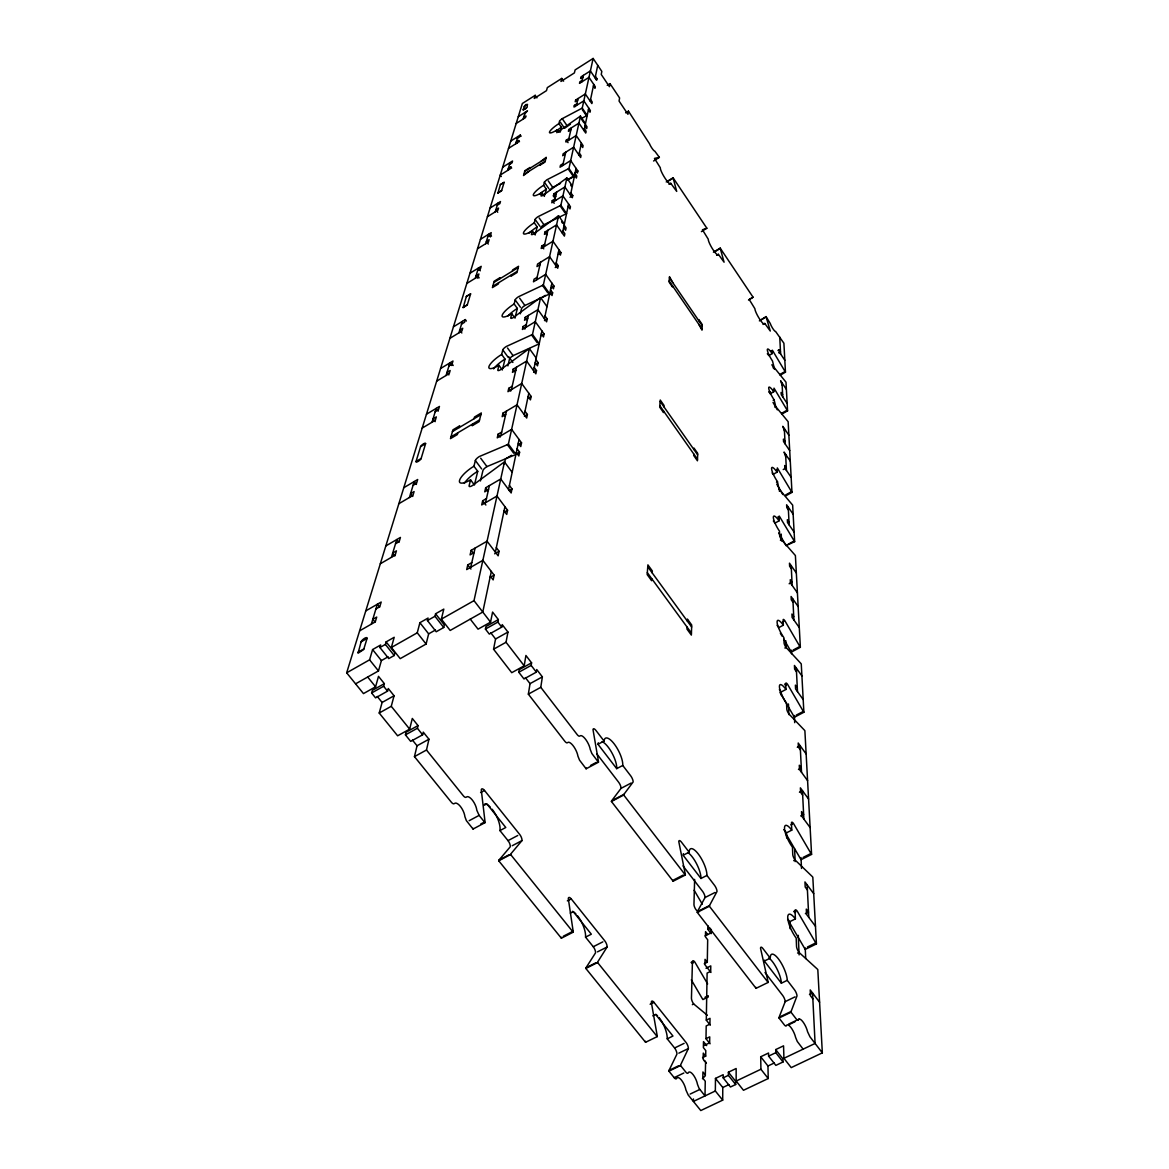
<?xml version="1.0" encoding="UTF-8"?>
<svg xmlns="http://www.w3.org/2000/svg" width="1169" height="1169" viewBox="0 0 1169 1169"><rect width="100%" height="100%" fill="white"/><g stroke="black" fill="none" stroke-linecap="round" stroke-linejoin="round"><path stroke-width="1.5" d="M659.111 1017.6A16.351 5.903 65.5 0 1 667.236 1038.832L674.601 1047.994A4.676 1.68 65.7 0 1 676.939 1054.087L669.048 1070.38A4.778 1.739 66 0 0 668.916 1071.155L674.177 1077.657A4.749 1.71 66 0 0 676.588 1078.461A9.513 3.419 66.1 0 1 681.395 1080.039A9.513 3.419 66.1 0 1 685.94 1090.005L688.205 1095.002L700.786 1110.55L722.69 1100.146L715.34 1090.984L715.472 1078.402L723.187 1074.706L723.173 1077.833L730.464 1086.995L735.681 1084.511L728.389 1075.348L728.404 1072.221L736.149 1068.51L736.163 1081.062L743.484 1090.282L768.223 1078.534L767.96 1065.996L760.712 1056.761L768.53 1053.021L768.603 1056.133L775.851 1065.383L783.04 1061.963L782.938 1058.851L775.705 1049.587L783.551 1045.831L783.931 1058.296L791.208 1067.618L822.333 1052.845L817.818 969.686A4.559 1.33 64.5 0 0 817.175 968.94L798.982 952.37A4.574 1.344 64.3 0 1 796.542 946.481L796.191 938.093A15.796 4.632 64.1 0 1 787.731 917.811A15.796 4.632 64.1 0 1 795.402 918.892L795.066 910.812A4.457 1.286 64 0 1 797.229 911.148L815.772 942.93A4.471 1.286 64.2 0 0 816.43 943.909L805.28 949.374A4.457 1.301 64.2 0 1 804.637 948.395L789.645 922.721M722.69 1100.146L722.778 1087.521L715.472 1078.402M666.242 181.969L673.081 177.79L676.705 191.395L670.743 183.285A9.673 1.841 59 0 1 665.249 178.536A9.673 1.841 59 0 1 660.295 167.722L654.465 158.414L659.374 157.333L654.786 151.122A5.494 1.037 58.8 0 1 652.302 148.682A5.494 1.037 58.8 0 1 649.54 143.802L628.425 111.128L625.663 112.838M711.322 929.34L711.278 932.789L705.053 935.887M702.54 1057.653L705.681 1056.133L705.784 1050.61L703.387 1047.614L703.49 1041.623L706.675 1045.612M710.051 1043.785L705.988 1038.686L706.208 1025.944L709.919 1024.146L710.007 1018.331L706.295 1020.142L710.314 1025.213M706.295 1020.142L707.113 973.09L710.694 971.307L710.781 965.886L706.018 968.239M704.249 963.767L707.289 962.262L707.683 939.744L705.448 936.866L705.55 931.664L707.771 934.528M711.176 933.651L707.859 929.37L707.917 925.79M693.465 1098.962L693.407 1101.432L715.34 1090.984M707.625 983.918L694.81 962.014A4.384 1.476 64.7 0 0 692.428 961.795L691.449 998.136A4.501 1.549 65.1 0 0 693.743 1003.996L707.333 1015.262M694.634 879.395L693.962 904.441A4.208 1.388 64.1 0 0 696.125 909.847L698.682 912.098M713.397 252.183L720.192 248.135L753.07 297.218L749.227 299.483L754.882 308.704A9.367 1.753 59.8 0 0 759.938 319.561A9.367 1.753 59.8 0 0 764.774 323.448L770.283 331.046L766.046 316.594L759.368 320.905M687.065 627.081L686.992 629.112L691.361 635.088L691.712 625.006L687.387 619.059L687.299 621.06M693.758 453.981L693.699 455.472L697.44 460.791L697.703 453.367L693.991 448.092L693.933 449.554M698.784 324.251L701.999 330.155L702.189 324.485L698.96 319.736L698.916 320.861M523.157 109.842C530.799 107.928 526.24 98.766 523.157 109.842L526.591 107.665M651.776 578.743L651.644 580.701L647.173 574.578L647.904 564.875L652.331 570.954L652.2 572.898M663.627 411.123L663.524 412.555L659.711 407.148L660.251 400.032L664.036 405.424L663.934 406.841M672.482 285.82L672.409 286.916L669.092 282.065L669.501 276.629L672.716 282.547M504.146 182.335L500.42 184.556L497.906 193.119L501.603 190.693L504.146 182.335L500.347 184.702M774.419 522.368A11.31 2.572 60.9 0 1 774.945 523.113L779.065 520.833L779.328 516.157L794.642 541.685L786.094 545.631M673.081 177.79L706.85 228.218L702.452 229.782L708.239 239.177A9.513 1.797 59.4 0 0 713.236 250.005A9.513 1.797 59.4 0 0 718.394 254.316L724.079 262.192L720.192 248.135M768.72 355.61L772.198 353.593L772.461 350.335L785.466 372.166L780.249 375.161M470.61 293.916L466.373 296.371L463.172 307.71L467.279 304.904L470.61 293.916L466.285 296.575M525.349 677.567L530.039 683.646L528.344 694.152L564.671 741.088A4.997 1.753 62.2 0 0 567.038 742.87L568.47 742.227A9.995 3.507 62.4 0 1 573.979 746.889A9.995 3.507 62.4 0 1 577.924 756.124L579.532 760.142L586.122 768.793L598.455 762.217L591.879 753.537L590.272 749.519A10.01 3.449 62.3 0 0 586.297 740.284A10.01 3.449 62.3 0 0 580.818 735.593L579.386 736.207A4.997 1.724 62.2 0 1 577.048 734.424L540.779 687.328L542.372 676.866L536.746 669.559L536.337 672.146L523.975 678.955L518.788 672.248L519.226 669.647L531.574 662.823L525.918 655.473L524.194 665.804L511.73 672.686L493.566 649.219L495.554 638.99L490.775 632.794M628.425 111.128L627.943 114.284L619.073 101.06L619.599 97.962L609.999 83.627L607.237 85.366M536.337 672.146L531.164 665.409L531.574 662.823M524.194 665.804L506.045 642.263L507.945 632.064L502.217 624.611L501.735 627.125L489.314 634.095L485.427 629.068L485.953 626.54L498.345 619.57L492.587 612.074L490.556 622.142L478.048 629.17L470.259 619.117M609.999 83.627L609.429 86.681L601.231 74.436L601.83 71.426L593.136 58.45L575.104 69.921L574.388 72.916L560.959 81.45L561.748 78.425L563.604 81.158M501.735 627.125L497.862 622.083L498.345 619.57M471.794 562.61L467.775 564.905L466.694 569.581L482.855 560.346L494.136 575.148L493.157 579.882L490.322 576.171M496.328 547.633L499.075 551.271L498.14 555.816L487.064 541.203L471.165 550.336L470.099 554.895L474.088 552.616M486.465 498.549L482.665 500.756L481.701 504.92L496.986 496.051L507.58 510.21L506.718 514.418L504.058 510.882M509.406 485.442L511.993 488.92L511.16 492.967L500.727 478.983L485.676 487.765L484.74 491.828L488.51 489.636M517.107 448.794L519.606 452.169L518.831 455.954L516.318 452.564M501.691 432.062L498.111 434.167L497.263 437.834L511.627 429.374L521.549 442.832L520.775 446.543L518.291 443.183M525.013 411.225L527.409 414.498L526.693 418.02L517.034 404.81L502.991 413.125L502.173 416.646L505.695 414.557M512.168 386.296L508.749 388.327L507.974 391.673L521.71 383.49L531.15 396.466L530.448 399.856L528.081 396.612M534.218 367.446L536.513 370.617L535.84 373.817L526.634 361.089L513.206 369.126L512.46 372.341L515.821 370.325M535.884 359.541L538.149 362.682L537.492 365.839L535.212 362.682M526.298 324.587L523.084 326.516L522.411 329.453L535.3 321.68L544.096 333.983L543.483 336.95L541.276 333.866M545.046 315.937L547.209 318.962L546.61 321.826L537.93 309.668L525.217 317.354L524.545 320.233L527.73 318.304M550.526 289.854L552.63 292.805L552.06 295.523L549.971 292.557M537.112 277.331L534.072 279.186L533.459 281.817L545.689 274.364L554.004 286.127L553.463 288.787L551.373 285.85M556.21 262.835L558.241 265.714L557.715 268.242L549.576 256.683L537.594 264.019L536.995 266.561L540.005 264.72M544.696 244.233L541.758 246.031L541.203 248.471L552.966 241.238L560.945 252.621L560.433 255.09L558.446 252.241M570.925 192.9L572.766 195.574L572.328 197.707L564.89 186.967L553.887 193.791L553.39 195.939L554.325 197.283M563.166 163.572L560.506 165.224L560.053 167.211L570.691 160.562L577.866 170.995L577.442 172.997L575.659 170.382M595.416 76.38L596.979 78.703L596.658 80.252L590.389 70.914L581.008 76.876L580.642 78.425L582.995 76.935M491.316 571.451L482.782 612.045L450.182 630.456L441.356 619.146L443.811 609.107L435.584 613.769L434.97 616.282L427.43 620.549L436.212 631.757L443.738 627.505L444.337 624.991L435.584 613.769M495.378 552.163L504.935 506.674M508.559 489.49L519.065 439.471M524.282 414.717L528.797 393.237M533.546 370.646L541.905 330.915M544.447 318.786L551.929 283.19M555.684 265.363L558.957 249.786M562.421 233.289L568.587 204.02M570.472 195.018L576.069 168.394M578.903 154.951L581.388 143.129M584.032 130.577L588.752 108.118M590.213 101.162L593.735 84.402M595.094 77.914L597.739 65.332M441.356 619.146L474 600.647L504.482 461.945L512.168 472.305M480.444 480.97L482.914 470.61A4.413 1.344 -36.6 0 1 486.962 466.592L514.915 454.887A4.457 1.374 -36.4 0 0 515.938 454.361L508.383 444.132L529.382 348.596L536.191 358.05A4.048 1.14 -35.8 0 0 535.709 358.357M507.887 365.897L509.494 359.117A3.945 1.081 -35.9 0 1 513.089 355.654L538.281 344.256A3.96 1.081 -35.7 0 0 539.201 343.759L532.494 334.436L540.589 297.598L547.004 306.614A3.828 1.008 -35.5 0 0 546.551 306.906M520.293 313.818L521.506 308.733A3.726 0.964 -35.6 0 1 524.896 305.504L548.816 294.325A3.755 0.979 -35.4 0 0 549.693 293.843L543.366 284.929L558.577 215.739L564.364 224.053M540.852 227.575A3.39 0.789 -35.2 0 1 543.921 224.726L565.781 213.985A3.405 0.804 -35 0 0 566.585 213.532L560.872 205.306L566.877 177.966L572.386 185.944A3.317 0.76 -35 0 0 571.597 186.47L570.677 185.14M544.403 196.377L541.817 192.52A11.427 2.528 -35.1 0 1 533.312 194.741A11.427 2.528 -35.1 0 1 543.614 185.257L544.462 181.969L546.8 179.836L568.952 168.497L580.467 116.082L585.333 123.622M559.06 132.229L557.379 129.759A10.521 2.133 -34.9 0 1 549.474 132.155A10.521 2.133 -34.9 0 1 558.899 123.622L559.615 120.845L561.763 118.917L582.235 108.089L593.136 58.45M504.263 464.151L505.417 458.949L511.642 455.296M470.727 567.272L475.125 548.056M485.515 502.714L489.431 485.573M500.843 435.73L506.498 411.05M511.408 389.628L516.552 367.11M525.626 327.51L528.388 315.44M536.513 279.961L540.575 262.192M544.14 246.659L547.896 230.235M554.574 201.053L556.634 192.096M562.713 165.545L565.781 152.145M568.47 140.382L571.334 127.859M576.463 105.488L578.041 98.561M581.87 81.845L583.346 75.386M562.917 230.951L564.861 233.742L564.379 236.094L556.561 224.901L545.017 232.003L544.462 234.355L547.355 232.573M556.02 200.235L555.07 198.891L552.294 200.6L551.797 202.778L562.932 195.881L570.457 206.723L570.004 208.93L568.119 206.212M568.894 138.526L566.322 140.134L565.898 141.99L576.2 135.531L583.112 145.657L582.717 147.528L580.993 145M576.843 103.807L574.403 105.356L574.008 107.022L583.828 100.841L590.389 110.529L590.038 112.224L588.387 109.798M590.55 99.526L592.172 101.908L591.835 103.559L585.333 93.958L575.616 100.096L575.236 101.747L577.661 100.213M705.36 1075.012L702.934 1071.973L702.817 1078.183L705.258 1081.223L704.995 1095.908L699.091 1088.427L697.528 1084.467A9.527 3.375 66 0 0 692.969 1074.486A9.527 3.375 66 0 0 688.19 1072.879A4.764 1.695 65.9 0 1 685.794 1072.061L680.548 1065.543A4.793 1.71 65.9 0 1 680.679 1064.769L688.38 1048.535A4.676 1.651 65.6 0 0 686.028 1042.441L653.968 1002.359A4.705 1.695 65.2 0 0 651.323 1002.228L657.168 1035.573A4.778 1.739 65.6 0 1 657.241 1036.596L645.566 1042.295L585.844 968.458L597.607 962.54A4.837 1.812 64.8 0 1 597.783 961.809L607.12 946.992A4.734 1.753 64.6 0 0 604.797 940.884L571.217 898.888A4.749 1.797 64.1 0 0 568.295 898.493L573.146 931.211A4.837 1.841 64.4 0 1 573.175 932.19L561.368 938.21L498.725 860.779L510.619 854.524A4.895 1.929 63.5 0 1 510.868 853.852L521.973 840.599A4.793 1.856 63.3 0 0 519.708 834.476L484.492 790.449A4.822 1.9 62.7 0 0 481.263 789.747L485.018 821.734A4.91 1.958 63 0 1 484.989 822.684L473.05 829.04L466.373 820.638L464.897 816.634A9.82 3.989 62.8 0 0 461.171 807.472A9.82 3.989 62.8 0 0 455.413 803.074L453.777 803.819A4.91 2.002 62.7 0 1 451.292 802.153L414.454 756.621L426.48 750.016L428.965 739.217L423.266 732.13L422.637 734.804L410.684 741.38L405.424 734.877L406.096 732.203L418.034 725.598L412.306 718.453L409.661 729.135L397.621 735.798L379.209 713.032L382.102 702.452L394.07 695.76L388.269 688.526L387.553 691.127L375.556 697.864L371.61 692.983L372.356 690.382L384.353 683.646L378.508 676.369L375.57 686.802L363.471 693.597L346.667 672.818L522.353 103.5L535.183 95.332L536.922 97.875M414.454 756.621L417.041 745.778L428.965 739.217M405.424 734.877L417.391 728.258L418.034 725.598M473.942 466.241L477.741 471.312L474.424 484.974L470.566 479.845A15.665 4.734 -36.7 0 1 459.519 480.503A15.665 4.734 -36.7 0 1 473.942 466.241L475.359 460.513A4.428 1.33 -36.6 0 1 479.422 456.494L507.361 444.673A4.457 1.344 -36.3 0 0 508.383 444.132M502.67 368.776L505.023 359.102L501.662 354.455L502.787 349.882A3.945 1.052 -35.9 0 1 506.396 346.433L531.574 334.933A3.975 1.067 -35.7 0 0 532.494 334.436M514.974 318.173L517.356 308.426L514.17 303.998L515.178 299.907A3.741 0.95 -35.6 0 1 518.583 296.692L542.504 285.411A3.755 0.964 -35.4 0 0 543.366 284.929M535.548 233.595L537.17 226.903L534.306 222.811L535.139 219.436A3.39 0.789 -35.2 0 1 538.208 216.586L560.068 205.759A3.419 0.789 -35.1 0 0 560.872 205.306M544.973 194.858L546.347 189.188L543.614 185.257M560.229 132.082L561.398 127.289L558.899 123.622M470.566 479.845L469.09 485.793A4.53 1.388 -36.8 0 0 472.291 485.632L503.401 462.646A4.544 1.403 -36.5 0 1 504.482 461.945M501.662 354.455A13.955 3.785 -36 0 0 488.89 366.745A13.955 3.785 -36 0 0 498.958 365.312L497.789 370.032A4.033 1.111 -36 0 0 500.712 369.638L528.417 349.239A4.062 1.111 -35.8 0 1 529.382 348.596M514.17 303.998A13.195 3.39 -35.7 0 0 502.144 315.411A13.195 3.39 -35.7 0 0 511.759 313.701L510.721 317.924A3.814 0.994 -35.7 0 0 513.498 317.442L539.669 298.197A3.828 0.994 -35.5 0 1 540.589 297.598M534.306 222.811A11.982 2.791 -35.3 0 0 523.449 232.894A11.982 2.791 -35.3 0 0 532.319 230.804L531.457 234.282A3.463 0.818 -35.3 0 0 534.014 233.698L557.745 216.294A3.478 0.818 -35.1 0 1 558.577 215.739M541.817 192.52L541.028 195.676A3.288 0.731 -35.1 0 0 543.483 195.048L566.088 178.492A3.317 0.745 -35 0 1 566.877 177.966M557.379 129.759L556.809 132.652L580.467 116.082M386.106 641.898L394.903 652.96L394.201 655.517L388.751 658.585L379.925 647.524L385.375 644.426L386.106 641.898L394.201 637.295L391.352 647.494L400.222 658.644L426.101 644.031L428.658 633.861L435.467 630.003M427.43 620.549L428.073 618.05L419.905 622.697L417.26 632.809L391.352 647.494M472.671 423.982L472.218 425.735L479.115 421.644L481.321 412.964L474.482 417.041L474.029 418.765M511.379 274.934L511.043 276.205L516.961 272.582L518.554 266.284L512.694 269.878L512.358 271.135M540.093 164.347L539.844 165.311L545.002 162.082L546.215 157.304L540.838 161.468M379.209 713.032L391.264 706.295L394.07 695.76M457.81 432.808L457.327 434.576L450.474 438.638L452.914 429.856L459.709 425.808L459.227 427.547M498.637 282.737L498.286 284.009L492.412 287.603L494.18 281.218L500.011 277.652L499.674 278.909M528.943 171.332L523.537 175.525L524.881 170.674L529.995 167.474L529.732 168.424M371.61 692.983L383.622 686.247L384.353 683.646M355.581 683.836L378.478 670.918L381.401 660.587L388.123 656.788M379.925 647.524L380.656 644.981L372.59 649.569L369.579 659.827L346.667 672.818M535.183 95.332L534.277 98.43L546.478 90.656L547.34 87.602L561.748 78.425M448.969 365.882L452.096 363.997L452.973 361.016L440.567 368.527M466.373 321.022L465.32 319.59L464.517 322.308L461.521 324.134M466.826 283.453L478.165 276.468L478.895 274.014L476.061 275.767L477.843 278.237M487.853 236.562L490.556 234.881L491.214 232.66L480.43 239.338M511.657 168.131L510.809 166.904L510.239 168.789L500.274 175.043L501.311 176.519M519.489 141.727L518.656 140.543L518.13 142.282L508.515 148.361M521.111 136.247L520.293 135.063L519.781 136.773L517.385 138.293M367.051 638.449L363.676 649.526L358.065 653.208L361.119 641.825A3.741 1.227 -38.5 0 1 364.64 638.274A3.741 1.227 -38.5 0 1 367.051 638.449L361.119 641.825M371.347 624.129L377.324 604.256L379.574 607.091M391.44 557.306L396.773 539.567L398.877 542.284M409.413 497.512L414.206 481.57L416.427 484.463M421.132 458.496L425.589 443.679A3.112 0.877 -36.8 0 0 423.47 443.855A3.112 0.877 -36.8 0 0 420.562 446.675L416.032 461.521A3.156 0.891 -36.9 0 0 418.181 461.375A3.156 0.891 -36.9 0 0 421.132 458.496L416.032 461.521M432.048 422.214L436.198 408.405L438.243 411.137M446.09 375.468L449.875 362.901L451.818 365.532M458.891 332.873L462.354 321.402M475.33 278.222L478.384 268.066L480.342 270.784M485.705 243.693L488.525 234.326L490.396 236.956M495.276 211.823L497.877 203.172M507.755 170.353L510.093 162.579M515.734 143.802L517.911 136.568M523.157 119.077L525.188 112.312M822.333 1052.845L809.971 1036.815L807.589 1031.774A9.673 2.952 65.1 0 0 802.825 1021.691A9.673 2.952 65.1 0 0 798.412 1019.85A4.837 1.476 65 0 1 796.191 1018.93L791.033 1012.222A4.866 1.49 65 0 1 791.106 1011.463L797.01 995.9A4.749 1.447 64.7 0 0 794.482 989.778L787.263 980.323A16.629 5.085 64.5 0 0 778.466 958.945A16.629 5.085 64.5 0 0 770.269 958.142L764.351 961.05L781.36 983.202L787.263 980.323M795.037 996.865L785.203 1001.628L779.095 1017.264A4.851 1.52 65.1 0 0 779.022 1018.009L784.194 1024.702A4.822 1.505 65.1 0 0 786.445 1025.622A9.659 2.996 65.2 0 1 790.887 1027.434A9.659 2.996 65.2 0 1 795.636 1037.502L797.287 1041.477L803.132 1049.148M549.81 190.021L552.718 187.332L560.535 183.401M715.019 892.488L705.068 897.514L697.367 911.659A4.91 1.607 64.1 0 0 697.25 912.361L756.051 988.331L768.091 982.442L709.393 906.238A4.91 1.593 64.1 0 1 709.525 905.537L717.021 891.479A4.808 1.534 63.8 0 0 714.522 885.328L706.953 875.435A16.819 5.392 63.6 0 0 698.288 853.998A16.819 5.392 63.6 0 0 689.14 852.172L683.149 855.255L700.976 878.474L706.953 875.435M585.844 968.458A4.822 1.841 64.9 0 1 586.034 967.727L595.547 952.837A4.72 1.783 64.6 0 0 593.253 946.729L585.537 937.129A16.527 6.269 64.4 0 0 577.559 915.838M689.14 852.172L681.454 842.133A4.837 1.564 63.4 0 0 678.78 841.578L685.253 874.032A4.91 1.607 63.7 0 1 685.341 875.011L673.139 881.221L611.431 801.496L623.72 795.022A4.983 1.68 62.9 0 1 623.895 794.365L633.13 781.988A4.881 1.622 62.7 0 0 630.69 775.821L622.741 765.447A17.082 5.713 62.5 0 0 614.236 743.952A17.082 5.713 62.5 0 0 604.066 741.044L595.985 730.508A4.91 1.651 62.2 0 0 593.004 729.617L598.426 761.282A4.997 1.71 62.5 0 1 598.455 762.217M631.114 783.055L621.046 788.359L611.606 800.838A4.968 1.71 63 0 0 611.431 801.496M498.725 860.779A4.895 1.958 63.6 0 1 498.973 860.106L510.268 846.78A4.793 1.885 63.3 0 0 508.018 840.643L499.952 830.589A16.775 6.634 63 0 0 492.149 809.24M524.165 106.54L527.584 104.377M518.276 116.695L527.497 110.85L524.706 113.919M523.654 117.441L525.977 115.965L525.495 117.601L516.187 123.49M582.235 80.281L579.868 81.786L579.503 83.35L588.986 77.344L595.313 86.74L594.992 88.318L593.399 85.965M595.81 79.448L596.979 78.703M510.765 141.084L520.293 135.063M518.656 140.543L516.26 142.063L517.078 143.246M502.685 167.225L512.563 161.015L512.007 162.871L509.523 164.42M508.31 168.468L510.809 166.904M570.925 129.657L568.397 131.249L568.806 129.452L578.933 123.096L585.713 133.061L586.093 131.264L584.398 128.78M524.589 171.638L545.952 158.268M523.785 174.561L545.236 161.132M497.848 192.929L501.676 190.532M565.343 154.074L562.713 155.711L563.166 153.782L573.628 147.236L580.657 157.508L581.051 155.579L579.298 153.022M490.103 208.024L500.478 201.55L499.864 203.611L497.263 205.233M487.415 216.733L497.906 210.186L498.535 208.097L495.919 209.733L497.731 212.29M575.206 172.647L577.866 170.995M567.886 179.588L573.248 176.256M553.39 195.939L556.137 194.229M477.536 248.749L488.437 241.998L489.11 239.733L486.392 241.428L488.277 244.073M570.019 197.269L572.766 195.574M469.982 273.239L481.19 266.342L480.459 268.753L477.653 270.477M653.573 161.001L659.374 157.333M493.815 282.503L518.218 267.555M492.748 286.332L517.253 271.325M667.411 181.619L673.11 178.126M462.982 307.389L467.366 304.714M669.004 184.351L670.743 183.285M558.008 254.418L560.945 252.621M453.44 326.823L465.32 319.59M555.246 267.526L558.241 265.714M449.875 338.367L461.901 331.046L462.734 328.27L459.738 330.096L461.843 332.99M550.95 287.983L554.004 286.127M540.692 298.168L545.324 295.362M549.547 294.676L552.63 292.805M436.68 381.152L449.247 373.569L450.153 370.529L447.011 372.414L448.867 374.913M544.491 320.598L547.209 318.962M701.4 231.637L706.85 228.218M541.335 335.635L544.096 333.983M426.466 414.221L439.442 406.447L438.463 409.734L435.204 411.678M702.452 1078.709L705.302 1075.787L705.579 1062.212A3.405 1.885 -41.5 0 0 704.322 1060.926M714.58 251.861L720.25 248.486M422.184 428.102L435.336 420.256L436.329 416.909L433.056 418.867L435.16 421.658M716.685 255.339L718.394 254.316M535.3 364.377L538.149 362.682M533.634 372.312L536.513 370.617M420.562 446.675L425.589 443.679M452.403 431.609L480.854 414.703M450.942 436.885L479.538 419.919M528.213 398.205L531.15 396.466M524.413 416.266L527.409 414.498M403.802 487.707L417.684 479.509L416.559 483.294L413.066 485.354M398.848 503.722L412.935 495.437L414.089 491.579L410.582 493.639L412.745 496.46M748.511 300.053L753.07 297.218M518.466 444.644L521.549 442.832M516.508 453.981L519.606 452.169M760.493 320.248L766.119 316.96M763.065 324.441L764.774 323.448M385.828 545.938L400.426 537.433L399.184 541.642L395.502 543.775M380.32 563.765L395.151 555.158L396.437 550.847L392.726 552.995L394.961 555.859M509.187 490.542L511.993 488.92M771.204 350.948L772.066 350.452M771.715 352.527L772.577 352.03M777.955 350.495L779.095 349.838L780.497 351.927L778.788 352.921M504.716 511.861L507.58 510.21M773.25 367.972L774.126 367.461L786.006 382.19L787.555 410.845L781.681 414.191M365.78 610.89L381.182 602.035L379.779 606.74L375.907 608.961M779.84 374.504L785.057 371.523M769.655 392.477L770.546 391.966M773.25 390.417L774.156 389.891M787.555 410.845L774.024 388.166L773.761 391.732L770.137 393.807A9.966 2.002 60.2 0 0 769.67 393.135M359.628 630.836L375.278 621.893L376.71 617.071L372.809 619.307L374.942 621.996M494.633 553.814L499.075 551.271M773.177 400.295L774.097 399.769A9.966 1.987 60.2 0 1 768.676 388.02A9.966 1.987 60.2 0 1 773.761 391.732M774.872 407.177L775.792 406.651L788.14 421.702L791.968 492.397L785.612 495.934M357.933 652.287L363.91 648.883M490.089 577.442L494.136 575.148M781.71 413.256L787.132 410.173M485.427 629.068L497.862 622.083M776.494 470.274L777.473 469.733M791.968 492.397L777.327 467.921L777.064 472.174L773.133 474.366A10.799 2.353 60.6 0 0 772.11 472.963M783.215 469.558L786.299 467.834L784.72 465.525L784.852 468.141L791.165 477.332M495.554 638.99L507.945 632.064M776.464 482.154L777.458 481.599A10.799 2.323 60.6 0 1 771.569 468.652A10.799 2.323 60.6 0 1 777.064 472.174M493.566 649.219L506.045 642.263M785.641 494.94L791.515 491.667M777.853 517.034L778.875 516.464M778.452 518.568L779.475 517.999M518.788 672.248L531.164 665.409M780.395 540.195L781.447 539.61L794.92 554.983A3.244 0.731 61.1 0 1 795.402 555.611L800.356 647.29L791.398 652.068A3.522 0.862 61.7 0 1 790.872 651.265L783.858 639.195M530.039 683.646L542.372 676.866M581.665 118.361L587.203 115.424L582.235 108.089M788.023 544.316L794.16 540.94M528.344 694.152L540.779 687.328M789.163 583.755L792.012 582.206L790.273 579.722L790.434 582.922L797.419 592.888M782.66 621.996L783.771 621.397M800.356 647.29A3.522 0.848 61.7 0 1 799.844 646.486L784.896 620.797A3.522 0.848 61.5 0 0 783.128 619.935L783.347 625.181L778.846 627.592A12.435 3.069 61.6 0 0 777.078 625.327M480.591 792.553L484.492 790.449M483.893 805.397L486.815 803.819L505.782 827.491L499.952 830.589M622.741 765.447L616.706 768.647L598.002 744.288L604.066 741.044M784.881 648.006L786.021 647.392L800.736 663.305A3.565 0.877 61.9 0 1 801.262 663.963L803.877 712.257L794.438 717.211A3.712 0.95 62.2 0 1 793.897 716.363L779.928 692.384M469.149 820.711L479.115 815.392L484.989 822.684M793.123 650.066L799.844 646.486M480.751 823.999L483.586 822.494M590.491 765.505L596.365 762.378M784.56 684.245L785.743 683.631A3.712 0.95 62 0 1 787.599 684.391L803.322 711.41A3.726 0.935 62.2 0 0 803.877 712.257M785.232 685.633L786.416 685.019M781.374 695.38L781.243 691.946L785.977 689.432L785.743 683.631M508.018 840.643L517.75 835.499M512.212 845.742L521.973 840.599M498.973 860.106L508.88 854.89M613.652 799.757L623.895 794.365M796.25 715.121L803.322 711.41M570.399 124.235L564.525 128.312L560.375 122.248M797.302 747.269L800.195 745.764L801.525 772.344M798.471 769.48L801.306 768.018L799.289 765.242L799.508 769.553L807.589 780.658M567.345 900.89L571.217 898.888M799.45 792.187L802.445 790.653L803.863 819.074M570.326 913.106L573.234 911.63L591.324 934.206L585.537 937.129M563.312 936.223L573.146 931.211M683.222 875.07L673.066 880.257A4.91 1.637 63.8 0 1 673.139 881.221M800.707 815.947L803.629 814.442L801.539 811.607L801.773 816.225L810.132 827.594M790.887 824.861L792.202 824.189M786.679 837.939L786.489 832.839L791.764 830.151L791.471 822.991A4.165 1.154 63.2 0 1 793.503 823.517L810.965 853.472A4.165 1.14 63.4 0 0 811.578 854.393L801.101 859.668A4.165 1.169 63.4 0 1 800.487 858.747L785.802 833.57M593.253 946.729L602.868 941.849M597.476 951.873L607.12 946.992M793.707 860.662L795.052 859.975L812.207 876.487A4.238 1.184 63.6 0 1 812.82 877.218L816.43 943.909M803.103 857.432L810.965 853.472M586.034 967.727L595.825 962.803M699.398 910.636L709.525 905.537M697.25 912.361L709.393 906.238M567.637 179.836L574.388 176.387L568.952 168.497M707.859 929.37L710.182 928.201M691.069 962.467L692.428 961.795M793.678 911.499L795.066 910.812M692.106 963.358L693.451 962.686M794.452 912.536L795.841 911.835M805.383 913.647L808.51 912.083L806.289 909.117L806.552 914.406L815.48 926.301M790.054 928.654L789.791 921.669L795.402 918.892M650.139 1004.244L653.968 1002.359M652.813 1015.905L655.677 1014.487L672.949 1036.041L667.236 1038.832M704.995 997.303L708.253 995.71M807.414 947.036L815.772 942.93M692.355 1004.668L693.743 1003.996M708.356 996.923L702.949 999.568A4.384 1.49 65 0 1 702.291 998.618L691.317 979.87M797.55 953.071L798.982 952.37M674.601 1047.994L684.113 1043.362M705.988 1038.686L709.729 1036.859L709.641 1042.806L703.636 1045.714M678.838 1053.167L688.38 1048.535M809.474 994.498L812.557 993.007L815.085 1043.449L783.931 1058.296M669.048 1070.38L678.736 1065.704M781.097 1016.299L791.106 1011.463M668.916 1071.155L680.548 1065.543M779.022 1018.009L791.033 1012.222M674.177 1077.657L683.85 1072.996M788.564 1024.146L799.041 1019.12M789.119 1024.555L795.11 1021.662M723.173 1077.833L728.389 1075.348M768.603 1056.133L775.792 1052.684L775.705 1049.587M690.134 1094.082L699.807 1089.464M722.778 1087.521L728.93 1084.584M736.163 1081.062L760.917 1069.255L760.712 1056.761M767.96 1065.996L774.214 1063.016M377.251 696.446L382.102 702.452M412.482 740.123L417.041 745.778M367.68 677.012L375.57 686.802M391.264 706.295L409.661 729.135M426.48 750.016L463.26 795.694A4.924 1.973 62.6 0 0 465.73 797.375L467.352 796.644A9.834 3.945 62.8 0 1 473.08 801.086A9.834 3.945 62.8 0 1 476.82 810.249L479.115 815.392M510.619 854.524L573.175 932.19M597.607 962.54L657.241 1036.596M369.579 659.827L378.478 670.918M383.622 686.247L387.553 691.127M417.391 728.258L422.637 734.804M706.383 1063.206L703.168 1059.202L703.285 1053.123L705.681 1056.133M372.59 649.569L381.401 660.587M728.404 1072.221L735.681 1081.369L735.681 1084.511M385.375 644.426L394.201 655.517M417.26 632.809L426.101 644.031M760.917 1069.255L768.223 1078.534M419.905 622.697L428.658 633.861M707.289 962.262L705.039 959.354L704.936 964.746L710.971 972.476M434.97 616.282L443.738 627.505M775.792 1052.684L783.04 1061.963M596.95 754.034L618.62 782.207A4.866 1.651 62.8 0 1 621.046 788.359M683.003 865.893L702.598 891.362A4.793 1.549 63.9 0 1 705.068 897.514M764.994 972.476L782.704 995.491A4.749 1.461 64.8 0 1 785.203 1001.628M474 600.647L490.556 622.142M623.72 795.022L685.341 875.011M467.775 564.905L470.946 569.04M770.269 958.142L762.933 948.556A4.778 1.476 64.4 0 0 760.537 948.293L767.975 981.434A4.866 1.52 64.7 0 1 768.091 982.442M819.586 1002.213L810.219 989.924L810.497 995.798L812.864 998.896M471.165 550.336L473.24 553.069M482.665 500.756L485.88 505.023M485.676 487.765L487.853 490.659M475.359 460.513L481.657 468.93M813.712 893.671L804.959 881.937L805.207 887.037L807.414 889.989M480.678 458.19L486.962 466.592M452.096 363.997L453.192 365.502M507.361 444.673L513.659 453.192M498.111 434.167L500.23 437.031M502.991 413.125L505.066 415.945M647.319 572.62L691.434 633.057M508.749 388.327L510.765 391.089M808.583 799.055L800.385 787.848L800.604 792.304L802.665 795.125M513.206 369.126L515.178 371.844M647.758 566.804L691.639 627.008M498.958 365.312L502.378 369.988M800.4 749.943L798.412 747.196L798.208 743.016L806.142 753.976M507.507 347.967L513.089 355.654M508.617 356.603L512.884 362.463M502.787 349.882L508.383 357.582M511.759 313.701L514.17 317.062M478.165 276.468L479.158 277.857M515.178 299.907L520.453 307.257M525.217 317.354L527.029 319.882M531.574 334.933L537.155 342.707M523.084 326.516L524.925 329.073M519.635 298.153L524.896 305.504M797.302 687.796L795.402 685.136L795.578 688.95L803.191 699.588M490.556 234.881L491.491 236.196M801.919 675.945L794.438 665.468L794.613 669.165L796.498 671.795M542.504 285.411L547.764 292.834M793.736 616.574L791.939 614.032L792.1 617.437L799.304 627.607M535.139 219.436L539.903 226.231M660.149 401.449L697.645 454.843M659.827 405.716L697.498 459.285M798.149 606.536L791.092 596.482L791.252 599.785L793.02 602.313M532.319 230.804L535.227 234.94M541.758 246.031L543.76 248.865M791.34 568.748L789.616 566.278L789.47 563.166L796.337 573M539.157 217.945L543.921 224.726M545.017 232.003L546.975 234.794M564.145 225.149L566.074 227.926L565.591 230.235L563.648 227.458M561.617 221.847L562.581 223.221M553.887 193.791L555.743 196.48M544.374 182.189L548.904 188.706M560.068 205.759L564.832 212.612M552.294 200.6L554.179 203.304M789.002 522.061L787.351 519.679L787.497 522.558L794.131 532.114M548.203 180.815L552.718 187.332M793.152 514.214L786.62 504.774L786.766 507.58L788.403 509.947M575.016 173.407L576.814 176.022L576.405 178.053L574.593 175.423M568.192 168.935L572.722 175.511M790.288 461.127L784.063 452.052L785.743 456.874M566.322 140.134L568.061 142.662M784.969 441.371L783.435 439.12L783.551 441.59L789.703 450.606M562.216 118.61L566.366 124.688M669.413 277.711L702.16 325.61M669.165 280.969L702.043 329.015M585.333 124.338L587.013 126.807L586.648 128.59L584.968 126.106M579.751 116.579L583.945 122.76M788.87 435.204L782.806 426.305L784.457 430.952M787.146 403.378L781.272 394.698L781.17 392.433L782.631 394.611M582.352 109.725L586.502 115.833M575.616 100.096L576.434 101.294M574.403 105.356L575.221 106.554M786.386 389.335L780.6 380.758L782.163 385.112M766.046 316.594L770.327 323.594A5.275 0.979 59.9 0 0 773.001 328.825A5.275 0.979 59.9 0 0 775.558 331.411L783.902 343.233L785.466 372.166M784.823 360.271L779.197 351.898L779.095 349.838M775.792 406.651L774.097 399.769M774.126 367.461L772.504 361.016A9.571 1.841 60 0 1 767.302 349.823A9.571 1.841 60 0 1 772.198 353.593M694.138 890.237L702.306 904.192M780.337 633.16L782.09 636.17M771.876 364.757L774.55 369.36M773.016 402.414L777.327 409.837M776.727 484.054L782.821 494.531M778.7 532.918L785.977 545.441M794.642 541.685L792.655 505.11L779.007 488.993L777.458 481.599M811.578 854.393L804.886 730.757A3.77 0.964 62.4 0 0 804.33 730.07L788.856 713.908A3.799 0.979 62.2 0 1 786.795 709.174L786.547 703.183A13.137 3.375 62.1 0 1 779.416 686.802A13.137 3.375 62.1 0 1 785.977 689.432M779.752 337.052L780.6 354.002M782.046 382.906L782.748 396.861M784.326 428.541L785.1 443.855M785.626 454.317L786.43 470.435M788.257 507.141L789.148 524.954M791.194 565.621L792.173 585.421M792.86 599.01L793.912 619.979M796.308 668.083L797.492 691.624M807.151 884.875L808.787 917.387M791.311 650.154L791.486 653.749M794.365 715.516L794.701 722.676M800.999 857.535L801.51 868.45M805.207 947.84L805.719 958.565M779.27 487.853L779.416 491.331M781.228 534.087L781.52 541.042M785.758 640.67L786.065 647.831M788.447 703.972L788.9 714.639M794.613 848.928L795.154 861.611M798.281 935.317L799.114 954.898M473.094 828.353A4.895 1.987 63 0 1 473.05 829.04M561.354 937.231A4.837 1.87 64.5 0 1 561.368 938.21M645.507 1041.272A4.778 1.768 65.7 0 1 645.566 1042.295M655.911 1014.385A16.351 5.903 65.5 0 1 657.533 1015.817M572.459 911.309A16.527 6.269 64.4 0 1 575.908 913.953M484.974 803.688A16.775 6.634 63 0 1 490.396 807.253M586.093 767.858A4.983 1.739 62.6 0 1 586.122 768.793M598.002 744.288A17.067 5.757 62.5 0 1 598.323 742.797M602.181 741.614A17.067 5.757 62.5 0 1 612.161 753.318A17.067 5.757 62.5 0 1 616.706 768.647M683.222 854.407A16.804 5.436 63.6 0 1 683.368 853.648M688.263 852.829A16.804 5.436 63.6 0 1 700.976 878.474M755.934 987.323A4.851 1.549 64.8 0 1 756.051 988.331M764.351 961.05A16.629 5.129 64.6 0 1 764.365 960.173M768.764 957.922A16.629 5.129 64.6 0 1 781.36 983.202M795.052 859.975A4.267 1.198 63.4 0 1 792.757 854.554L792.45 847.145A14.744 4.121 63.3 0 1 784.516 828.397A14.744 4.121 63.3 0 1 791.764 830.151M783.727 829.669A14.729 4.165 63.3 0 1 786.489 832.839M787.599 919.112A15.782 4.661 64.1 0 1 789.791 921.669M767.332 353.696A9.571 1.856 60 0 1 768.267 354.952M768.705 391.849A9.966 2.002 60.2 0 1 769.187 392.477M781.447 539.61A3.259 0.745 61 0 1 779.665 535.65L779.489 531.164A11.325 2.543 60.9 0 1 773.337 517.458A11.325 2.543 60.9 0 1 779.065 520.833M773.337 520.979A11.31 2.572 60.9 0 1 773.878 521.652M786.021 647.392A3.595 0.891 61.7 0 1 784.078 642.95L783.858 637.573A12.435 3.039 61.6 0 1 777.093 622.215A12.435 3.039 61.6 0 1 783.347 625.181M779.372 689.608A13.137 3.405 62.1 0 1 781.243 691.946M555.786 131.396A10.506 2.163 -34.9 0 1 561.398 127.289M464.341 483.367A15.65 4.778 -36.8 0 1 477.741 471.312M493.61 368.863A13.94 3.814 -36 0 1 505.023 359.102M507.784 316.098A13.18 3.419 -35.7 0 1 517.356 308.426M529.192 233.084A11.982 2.806 -35.3 0 1 537.17 226.903M539.464 194.375A11.412 2.557 -35.1 0 1 546.347 189.188"/></g></svg>
